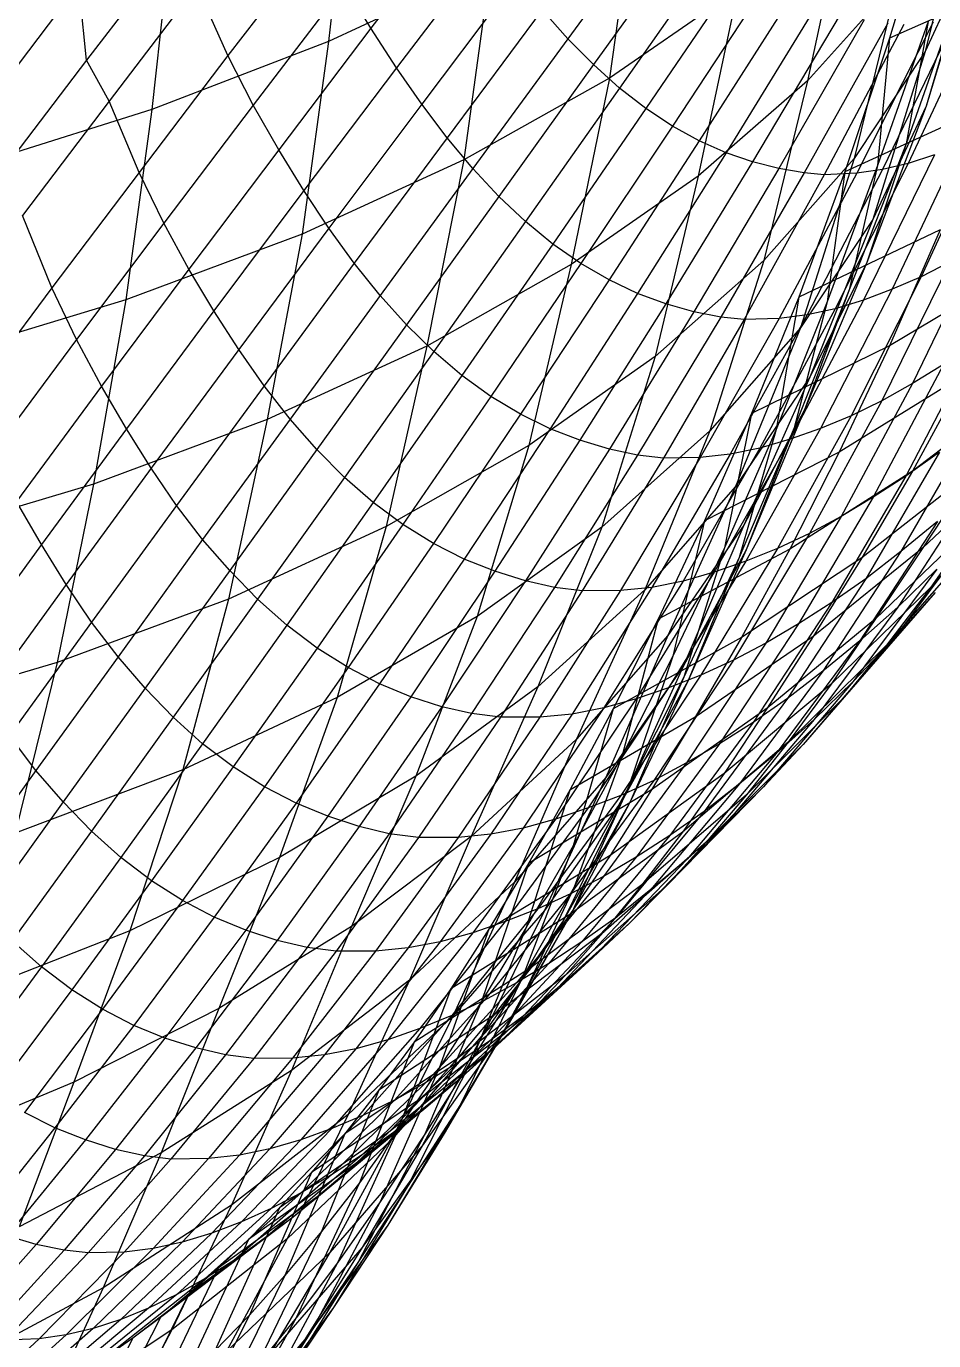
# Model space of a CAD drawing. Extents: x -429 to 429, y -1 to 209.
# Drawn here: x 403.98 to 410.61, y 81.6 to 91.21 of the extents above; entities that cross this region are included whole.
import ezdxf

# ---------------------------------------------------------------- set-up
doc = ezdxf.new("R2010")
doc.units = 0

msp = doc.modelspace()

# ---------------------------------------------------------------- linework, layer by layer
at = {"layer": 'default', "color": 5, "linetype": 'CONTINUOUS'}
for p, q in [((406.347, 92.535, 181.047), (406.186, 91.097, 181.261)), ((408.44, 92.25, 183.408), (408.241, 90.83, 183.64)), ((410.862, 92.314, 189.428), (410.551, 91.024, 189.701)), ((409.983, 92.167, 186.233), (409.689, 90.81, 186.513)), ((410.598, 92.156, 196.494), (410.289, 91.121, 196.745)), ((410.598, 92.156, 196.494), (410.289, 91.121, 196.745)), ((407.187, 92.095, 215.682), (406.496, 91.194, 214.57)), ((408.651, 92.091, 216.488), (407.937, 91.118, 215.392)), ((405.05, 92.026, 180.175), (404.894, 90.601, 180.384)), ((408.835, 91.916, 216.413), (408.124, 90.928, 215.315)), ((406.116, 91.858, 214.705), (405.451, 90.994, 213.578)), ((407.378, 91.819, 215.61), (406.684, 90.905, 214.499)), ((410.925, 91.837, 191.235), (410.551, 91.024, 189.701)), ((410.925, 91.837, 191.235), (410.558, 90.624, 191.524)), ((409.018, 91.761, 216.336), (408.314, 90.757, 215.236)), ((407.372, 91.648, 182.272), (406.186, 91.097, 181.261)), ((407.372, 91.648, 182.272), (407.175, 90.233, 182.505)), ((409.201, 91.627, 216.258), (408.506, 90.607, 215.154)), ((411.38, 91.605, 197.66), (410.289, 91.121, 196.745)), ((405.224, 91.503, 213.651), (404.581, 90.66, 212.512)), ((405.451, 90.994, 213.578), (405.224, 91.503, 213.651)), ((406.306, 91.509, 214.639), (405.636, 90.633, 213.513)), ((406.496, 91.194, 214.57), (406.306, 91.509, 214.639)), ((407.565, 91.564, 215.539), (406.868, 90.639, 214.429)), ((409.385, 91.515, 216.178), (408.701, 90.478, 215.068)), ((410.349, 91.545, 187.936), (409.689, 90.81, 186.513)), ((410.349, 91.545, 187.936), (410.031, 90.241, 188.22)), ((410.81, 91.48, 193.078), (410.412, 90.35, 193.369)), ((410.81, 91.48, 193.078), (410.558, 90.624, 191.524)), ((409.18, 91.477, 184.887), (408.241, 90.83, 183.64)), ((409.18, 91.477, 184.887), (408.891, 90.114, 185.173)), ((409.568, 91.422, 216.097), (408.897, 90.371, 214.981)), ((407.75, 91.33, 215.467), (407.053, 90.393, 214.357)), ((407.937, 91.118, 215.392), (407.75, 91.33, 215.467)), ((409.749, 91.349, 216.016), (409.094, 90.284, 214.892)), ((409.928, 91.294, 215.934), (409.288, 90.217, 214.802)), ((410.943, 91.312, 215.445), (410.425, 90.206, 214.247)), ((406.496, 91.194, 214.57), (405.822, 90.306, 213.445)), ((406.684, 90.905, 214.499), (406.496, 91.194, 214.57)), ((410.104, 91.255, 215.852), (409.48, 90.168, 214.712)), ((410.276, 91.231, 215.772), (409.665, 90.136, 214.624)), ((410.393, 91.222, 215.716), (409.812, 90.122, 214.553)), ((410.608, 91.239, 215.612), (410.049, 90.134, 214.437)), ((410.571, 91.243, 194.924), (410.201, 90.19, 195.199)), ((410.774, 91.268, 215.53), (410.237, 90.161, 214.343)), ((410.571, 91.243, 194.924), (410.412, 90.35, 193.369)), ((406.186, 91.097, 181.261), (404.894, 90.601, 180.384)), ((406.186, 91.097, 181.261), (405.993, 89.69, 181.492)), ((407.937, 91.118, 215.392), (407.241, 90.168, 214.282)), ((408.124, 90.928, 215.315), (407.937, 91.118, 215.392)), ((410.289, 91.121, 196.745), (409.963, 90.144, 197.001)), ((410.289, 91.121, 196.745), (409.963, 90.144, 197.001)), ((410.289, 91.121, 196.745), (410.201, 90.19, 195.199)), ((410.551, 91.024, 189.701), (410.031, 90.241, 188.22)), ((410.551, 91.024, 189.701), (410.166, 89.796, 190.008)), ((405.451, 90.994, 213.578), (404.801, 90.139, 212.441)), ((405.636, 90.633, 213.513), (405.451, 90.994, 213.578)), ((406.684, 90.905, 214.499), (406.007, 90.009, 213.376)), ((406.868, 90.639, 214.429), (406.684, 90.905, 214.499)), ((408.124, 90.928, 215.315), (407.432, 89.965, 214.203)), ((408.314, 90.757, 215.236), (408.124, 90.928, 215.315)), ((408.241, 90.83, 183.64), (407.175, 90.233, 182.505)), ((408.241, 90.83, 183.64), (407.96, 89.466, 183.928)), ((409.689, 90.81, 186.513), (408.891, 90.114, 185.173)), ((409.689, 90.81, 186.513), (409.371, 89.496, 186.806)), ((408.314, 90.757, 215.236), (407.626, 89.781, 214.121)), ((408.506, 90.607, 215.154), (408.314, 90.757, 215.236)), ((404.581, 90.66, 212.512), (403.948, 89.825, 211.366)), ((404.801, 90.139, 212.441), (404.581, 90.66, 212.512)), ((405.636, 90.633, 213.513), (404.982, 89.769, 212.377)), ((405.822, 90.306, 213.445), (405.636, 90.633, 213.513)), ((406.868, 90.639, 214.429), (406.189, 89.733, 213.306)), ((407.053, 90.393, 214.357), (406.868, 90.639, 214.429)), ((411.023, 90.632, 197.939), (409.963, 90.144, 197.001)), ((410.558, 90.624, 191.524), (410.123, 89.481, 191.84)), ((410.558, 90.624, 191.524), (410.166, 89.796, 190.008)), ((404.894, 90.601, 180.384), (403.51, 90.165, 179.651)), ((404.894, 90.601, 180.384), (404.705, 89.208, 180.612)), ((408.506, 90.607, 215.154), (407.826, 89.616, 214.034)), ((408.701, 90.478, 215.068), (408.506, 90.607, 215.154)), ((408.701, 90.478, 215.068), (408.031, 89.474, 213.944)), ((408.897, 90.371, 214.981), (408.701, 90.478, 215.068)), ((411.007, 90.439, 213.947), (410.52, 89.378, 212.719)), ((407.053, 90.393, 214.357), (406.374, 89.476, 213.233)), ((407.241, 90.168, 214.282), (407.053, 90.393, 214.357)), ((408.897, 90.371, 214.981), (408.238, 89.354, 213.851)), ((409.094, 90.284, 214.892), (408.897, 90.371, 214.981)), ((410.412, 90.35, 193.369), (409.993, 89.283, 193.67)), ((410.412, 90.35, 193.369), (410.123, 89.481, 191.84)), ((410.811, 90.346, 214.049), (410.309, 89.286, 212.829)), ((405.822, 90.306, 213.445), (405.166, 89.434, 212.309)), ((406.007, 90.009, 213.376), (405.822, 90.306, 213.445)), ((407.175, 90.233, 182.505), (405.993, 89.69, 181.492)), ((407.175, 90.233, 182.505), (406.906, 88.871, 182.789)), ((409.094, 90.284, 214.892), (408.446, 89.256, 213.755)), ((409.288, 90.217, 214.802), (409.094, 90.284, 214.892)), ((410.031, 90.241, 188.22), (409.371, 89.496, 186.806)), ((410.031, 90.241, 188.22), (409.637, 89.003, 188.543)), ((410.617, 90.268, 214.149), (410.099, 89.206, 212.939)), ((410.617, 90.268, 214.149), (410.425, 90.206, 214.247)), ((404.801, 90.139, 212.441), (404.164, 89.296, 211.295)), ((404.982, 89.769, 212.377), (404.801, 90.139, 212.441)), ((407.241, 90.168, 214.282), (406.563, 89.241, 213.156)), ((407.432, 89.965, 214.203), (407.241, 90.168, 214.282)), ((409.288, 90.217, 214.802), (408.653, 89.18, 213.658)), ((409.48, 90.168, 214.712), (408.859, 89.122, 213.561)), ((409.665, 90.136, 214.624), (409.056, 89.083, 213.466)), ((409.48, 90.168, 214.712), (409.288, 90.217, 214.802)), ((409.665, 90.136, 214.624), (409.48, 90.168, 214.712)), ((410.049, 90.134, 214.437), (409.481, 89.072, 213.256)), ((409.963, 90.144, 197.001), (409.625, 89.229, 197.26)), ((409.963, 90.144, 197.001), (409.625, 89.229, 197.26)), ((409.812, 90.122, 214.553), (409.665, 90.136, 214.624)), ((410.237, 90.161, 214.343), (409.687, 89.099, 213.151)), ((410.049, 90.134, 214.437), (409.812, 90.122, 214.553)), ((410.201, 90.19, 195.199), (409.833, 89.195, 195.474)), ((409.963, 90.144, 197.001), (409.833, 89.195, 195.474)), ((410.425, 90.206, 214.247), (409.892, 89.143, 213.047)), ((410.201, 90.19, 195.199), (409.993, 89.283, 193.67)), ((410.237, 90.161, 214.343), (410.049, 90.134, 214.437)), ((410.425, 90.206, 214.247), (410.237, 90.161, 214.343)), ((408.891, 90.114, 185.173), (407.96, 89.466, 183.928)), ((408.891, 90.114, 185.173), (408.575, 88.795, 185.471)), ((409.812, 90.122, 214.553), (409.226, 89.064, 213.383)), ((406.007, 90.009, 213.376), (405.348, 89.128, 212.24)), ((406.189, 89.733, 213.306), (406.007, 90.009, 213.376)), ((407.432, 89.965, 214.203), (406.757, 89.027, 213.075)), ((407.626, 89.781, 214.121), (407.432, 89.965, 214.203)), ((404.164, 89.296, 211.295), (403.948, 89.825, 211.366)), ((404.982, 89.769, 212.377), (404.343, 88.918, 211.231)), ((405.166, 89.434, 212.309), (404.982, 89.769, 212.377)), ((407.626, 89.781, 214.121), (406.956, 88.832, 212.991)), ((407.826, 89.616, 214.034), (407.626, 89.781, 214.121)), ((410.166, 89.796, 190.008), (409.637, 89.003, 188.543)), ((410.166, 89.796, 190.008), (409.706, 88.644, 190.349)), ((405.993, 89.69, 181.492), (404.705, 89.208, 180.612)), ((406.189, 89.733, 213.306), (405.53, 88.845, 212.169)), ((405.993, 89.69, 181.492), (405.738, 88.334, 181.769)), ((406.374, 89.476, 213.233), (406.189, 89.733, 213.306)), ((410.659, 89.72, 198.216), (409.625, 89.229, 197.26)), ((410.659, 89.72, 198.216), (410.29, 88.873, 198.49)), ((407.826, 89.616, 214.034), (407.162, 88.656, 212.901)), ((408.031, 89.474, 213.944), (407.826, 89.616, 214.034)), ((410.947, 89.613, 212.491), (410.457, 88.596, 211.252)), ((406.374, 89.476, 213.233), (405.715, 88.581, 212.096)), ((406.563, 89.241, 213.156), (406.374, 89.476, 213.233)), ((407.96, 89.466, 183.928), (406.906, 88.871, 182.789)), ((408.031, 89.474, 213.944), (407.374, 88.503, 212.806)), ((407.96, 89.466, 183.928), (407.652, 88.145, 184.228)), ((408.238, 89.354, 213.851), (408.031, 89.474, 213.944)), ((409.371, 89.496, 186.806), (408.575, 88.795, 185.471)), ((409.371, 89.496, 186.806), (408.975, 88.251, 187.141)), ((410.123, 89.481, 191.84), (409.667, 88.405, 192.167)), ((410.123, 89.481, 191.84), (409.706, 88.644, 190.349)), ((410.732, 89.487, 212.606), (410.232, 88.471, 211.373)), ((410.732, 89.487, 212.606), (410.52, 89.378, 212.719)), ((405.166, 89.434, 212.309), (404.526, 88.577, 211.163)), ((405.348, 89.128, 212.24), (405.166, 89.434, 212.309)), ((410.52, 89.378, 212.719), (410.008, 88.361, 211.493)), ((411.23, 89.433, 199.53), (410.29, 88.873, 198.49)), ((410.52, 89.378, 212.719), (410.309, 89.286, 212.829)), ((404.164, 89.296, 211.295), (403.542, 88.462, 210.141)), ((404.343, 88.918, 211.231), (404.164, 89.296, 211.295)), ((408.238, 89.354, 213.851), (407.59, 88.373, 212.707)), ((408.446, 89.256, 213.755), (408.238, 89.354, 213.851)), ((409.993, 89.283, 193.67), (409.592, 88.272, 193.965)), ((409.993, 89.283, 193.67), (409.667, 88.405, 192.167)), ((410.309, 89.286, 212.829), (409.784, 88.269, 211.611)), ((410.309, 89.286, 212.829), (410.099, 89.206, 212.939)), ((404.705, 89.208, 180.612), (403.326, 88.792, 179.874)), ((404.705, 89.208, 180.612), (404.468, 87.861, 180.875)), ((406.563, 89.241, 213.156), (405.905, 88.337, 212.017)), ((406.757, 89.027, 213.075), (406.563, 89.241, 213.156)), ((408.446, 89.256, 213.755), (407.808, 88.266, 212.606)), ((408.653, 89.18, 213.658), (408.025, 88.182, 212.503)), ((408.653, 89.18, 213.658), (408.446, 89.256, 213.755)), ((408.859, 89.122, 213.561), (408.653, 89.18, 213.658)), ((409.625, 89.229, 197.26), (409.281, 88.378, 197.518)), ((409.625, 89.229, 197.26), (409.281, 88.378, 197.518)), ((409.625, 89.229, 197.26), (409.46, 88.262, 195.751)), ((409.833, 89.195, 195.474), (409.46, 88.262, 195.751)), ((410.099, 89.206, 212.939), (409.563, 88.189, 211.729)), ((409.833, 89.195, 195.474), (409.592, 88.272, 193.965)), ((410.099, 89.206, 212.939), (409.892, 89.143, 213.047)), ((405.348, 89.128, 212.24), (404.708, 88.265, 211.092)), ((405.53, 88.845, 212.169), (405.348, 89.128, 212.24)), ((408.859, 89.122, 213.561), (408.241, 88.117, 212.4)), ((409.056, 89.083, 213.466), (408.447, 88.073, 212.3)), ((409.056, 89.083, 213.466), (408.859, 89.122, 213.561)), ((409.226, 89.064, 213.383), (409.056, 89.083, 213.466)), ((409.687, 89.099, 213.151), (409.125, 88.08, 211.957)), ((409.892, 89.143, 213.047), (409.342, 88.124, 211.844)), ((409.687, 89.099, 213.151), (409.481, 89.072, 213.256)), ((409.892, 89.143, 213.047), (409.687, 89.099, 213.151)), ((406.757, 89.027, 213.075), (406.101, 88.115, 211.934)), ((406.956, 88.832, 212.991), (406.757, 89.027, 213.075)), ((409.226, 89.064, 213.383), (408.636, 88.051, 212.206)), ((409.481, 89.072, 213.256), (408.905, 88.055, 212.07)), ((409.637, 89.003, 188.543), (408.975, 88.251, 187.141)), ((409.637, 89.003, 188.543), (409.163, 87.844, 188.905)), ((409.481, 89.072, 213.256), (409.226, 89.064, 213.383)), ((404.343, 88.918, 211.231), (403.721, 88.08, 210.075)), ((404.526, 88.577, 211.163), (404.343, 88.918, 211.231)), ((410.914, 88.891, 211.002), (410.408, 87.92, 209.758)), ((405.53, 88.845, 212.169), (404.889, 87.977, 211.02)), ((405.715, 88.581, 212.096), (405.53, 88.845, 212.169)), ((406.906, 88.871, 182.789), (405.738, 88.334, 181.769)), ((406.956, 88.832, 212.991), (406.303, 87.911, 211.847)), ((406.906, 88.871, 182.789), (406.608, 87.552, 183.087)), ((407.162, 88.656, 212.901), (406.956, 88.832, 212.991)), ((408.575, 88.795, 185.471), (407.652, 88.145, 184.228)), ((408.575, 88.795, 185.471), (408.185, 87.546, 185.814)), ((410.29, 88.873, 198.49), (409.281, 88.378, 197.518)), ((410.29, 88.873, 198.49), (409.921, 88.096, 198.759)), ((410.683, 88.736, 211.129), (410.17, 87.765, 209.89)), ((410.683, 88.736, 211.129), (410.457, 88.596, 211.252)), ((407.162, 88.656, 212.901), (406.514, 87.727, 211.754)), ((407.374, 88.503, 212.806), (407.162, 88.656, 212.901)), ((409.706, 88.644, 190.349), (409.163, 87.844, 188.905)), ((409.706, 88.644, 190.349), (409.224, 87.561, 190.699)), ((410.839, 88.662, 199.81), (409.921, 88.096, 198.759)), ((410.457, 88.596, 211.252), (409.936, 87.625, 210.018)), ((410.457, 88.596, 211.252), (410.232, 88.471, 211.373)), ((410.839, 88.662, 199.81), (410.458, 87.957, 200.08)), ((404.526, 88.577, 211.163), (403.904, 87.735, 210.005)), ((404.708, 88.265, 211.092), (404.526, 88.577, 211.163)), ((405.715, 88.581, 212.096), (405.074, 87.706, 210.945)), ((405.905, 88.337, 212.017), (405.715, 88.581, 212.096)), ((407.374, 88.503, 212.806), (406.731, 87.566, 211.655)), ((407.59, 88.373, 212.707), (407.374, 88.503, 212.806)), ((411.291, 88.59, 201.194), (410.458, 87.957, 200.08)), ((409.667, 88.405, 192.167), (409.224, 87.561, 190.699)), ((409.667, 88.405, 192.167), (409.24, 87.382, 192.48)), ((410.232, 88.471, 211.373), (409.703, 87.5, 210.146)), ((410.232, 88.471, 211.373), (410.008, 88.361, 211.493)), ((405.738, 88.334, 181.769), (404.468, 87.861, 180.875)), ((405.905, 88.337, 212.017), (405.266, 87.457, 210.865)), ((405.738, 88.334, 181.769), (405.455, 87.021, 182.059)), ((406.101, 88.115, 211.934), (405.905, 88.337, 212.017)), ((407.59, 88.373, 212.707), (406.954, 87.428, 211.552)), ((407.808, 88.266, 212.606), (407.59, 88.373, 212.707)), ((409.281, 88.378, 197.518), (408.936, 87.593, 197.771)), ((409.281, 88.378, 197.518), (408.936, 87.593, 197.771)), ((409.281, 88.378, 197.518), (409.083, 87.397, 196.025)), ((410.008, 88.361, 211.493), (409.471, 87.39, 210.272)), ((410.008, 88.361, 211.493), (409.784, 88.269, 211.611)), ((404.708, 88.265, 211.092), (404.087, 87.42, 209.933)), ((404.889, 87.977, 211.02), (404.708, 88.265, 211.092)), ((407.808, 88.266, 212.606), (407.179, 87.314, 211.446)), ((408.025, 88.182, 212.503), (407.808, 88.266, 212.606)), ((408.975, 88.251, 187.141), (408.185, 87.546, 185.814)), ((408.975, 88.251, 187.141), (408.499, 87.088, 187.519)), ((409.46, 88.262, 195.751), (409.083, 87.397, 196.025)), ((409.592, 88.272, 193.965), (409.19, 87.326, 194.258)), ((409.46, 88.262, 195.751), (409.19, 87.326, 194.258)), ((409.784, 88.269, 211.611), (409.239, 87.298, 210.396)), ((409.592, 88.272, 193.965), (409.24, 87.382, 192.48)), ((409.784, 88.269, 211.611), (409.563, 88.189, 211.729)), ((410.905, 88.292, 209.479), (410.373, 87.369, 208.235)), ((406.101, 88.115, 211.934), (405.464, 87.229, 210.78)), ((406.303, 87.911, 211.847), (406.101, 88.115, 211.934)), ((407.652, 88.145, 184.228), (406.608, 87.552, 183.087)), ((407.652, 88.145, 184.228), (407.274, 86.895, 184.572)), ((408.025, 88.182, 212.503), (407.403, 87.224, 211.339)), ((408.241, 88.117, 212.4), (407.626, 87.154, 211.23)), ((408.241, 88.117, 212.4), (408.025, 88.182, 212.503)), ((408.447, 88.073, 212.3), (408.241, 88.117, 212.4)), ((409.342, 88.124, 211.844), (408.779, 87.152, 210.642)), ((409.563, 88.189, 211.729), (409.008, 87.217, 210.52)), ((409.342, 88.124, 211.844), (409.125, 88.08, 211.957)), ((409.563, 88.189, 211.729), (409.342, 88.124, 211.844)), ((408.447, 88.073, 212.3), (407.839, 87.106, 211.125)), ((408.636, 88.051, 212.206), (408.042, 87.081, 211.023)), ((408.905, 88.055, 212.07), (408.321, 87.083, 210.88)), ((408.636, 88.051, 212.206), (408.447, 88.073, 212.3)), ((409.125, 88.08, 211.957), (408.552, 87.107, 210.761)), ((408.905, 88.055, 212.07), (408.636, 88.051, 212.206)), ((409.125, 88.08, 211.957), (408.905, 88.055, 212.07)), ((409.921, 88.096, 198.759), (408.936, 87.593, 197.771)), ((409.921, 88.096, 198.759), (409.559, 87.385, 199.019)), ((410.654, 88.094, 209.62), (410.117, 87.17, 208.381)), ((410.654, 88.094, 209.62), (410.408, 87.92, 209.758)), ((411.276, 88.098, 202.875), (410.533, 87.395, 201.708)), ((404.889, 87.977, 211.02), (404.268, 87.127, 209.859)), ((405.074, 87.706, 210.945), (404.889, 87.977, 211.02)), ((410.458, 87.957, 200.08), (409.559, 87.385, 199.019)), ((410.904, 87.962, 201.458), (410.086, 87.322, 200.338)), ((410.458, 87.957, 200.08), (410.086, 87.322, 200.338)), ((410.904, 87.962, 201.458), (410.533, 87.395, 201.708)), ((404.468, 87.861, 180.875), (403.108, 87.456, 180.117)), ((404.468, 87.861, 180.875), (404.202, 86.557, 181.153)), ((406.303, 87.911, 211.847), (405.668, 87.02, 210.69)), ((406.514, 87.727, 211.754), (406.303, 87.911, 211.847)), ((409.163, 87.844, 188.905), (408.499, 87.088, 187.519)), ((409.163, 87.844, 188.905), (408.668, 86.756, 189.276)), ((410.408, 87.92, 209.758), (409.867, 86.995, 208.523)), ((410.408, 87.92, 209.758), (410.17, 87.765, 209.89)), ((410.916, 87.834, 207.922), (410.349, 86.962, 206.685)), ((411.262, 87.87, 204.524), (410.591, 87.109, 203.323)), ((404.087, 87.42, 209.933), (403.904, 87.735, 210.005)), ((410.17, 87.765, 209.89), (409.624, 86.84, 208.66)), ((410.17, 87.765, 209.89), (409.936, 87.625, 210.018)), ((405.074, 87.706, 210.945), (404.454, 86.853, 209.782)), ((405.266, 87.457, 210.865), (405.074, 87.706, 210.945)), ((406.514, 87.727, 211.754), (405.881, 86.83, 210.594)), ((406.731, 87.566, 211.655), (406.514, 87.727, 211.754)), ((406.608, 87.552, 183.087), (405.455, 87.021, 182.059)), ((406.731, 87.566, 211.655), (406.103, 86.663, 210.492)), ((406.608, 87.552, 183.087), (406.25, 86.302, 183.426)), ((406.954, 87.428, 211.552), (406.731, 87.566, 211.655)), ((408.185, 87.546, 185.814), (407.274, 86.895, 184.572)), ((408.185, 87.546, 185.814), (407.718, 86.38, 186.201)), ((408.936, 87.593, 197.771), (408.597, 86.874, 198.016)), ((408.936, 87.593, 197.771), (408.597, 86.874, 198.016)), ((409.224, 87.561, 190.699), (408.668, 86.756, 189.276)), ((408.936, 87.593, 197.771), (408.705, 86.603, 196.294)), ((409.224, 87.561, 190.699), (408.78, 86.528, 191.03)), ((409.936, 87.625, 210.018), (409.385, 86.7, 208.793)), ((409.936, 87.625, 210.018), (409.703, 87.5, 210.146)), ((410.64, 87.588, 208.082), (410.071, 86.715, 206.848)), ((410.922, 87.583, 203.107), (410.187, 86.876, 201.94)), ((410.93, 87.546, 206.337), (410.318, 86.727, 205.114)), ((410.64, 87.588, 208.082), (410.373, 87.369, 208.235)), ((410.922, 87.583, 203.107), (410.591, 87.109, 203.323)), ((405.266, 87.457, 210.865), (404.647, 86.6, 209.7)), ((405.464, 87.229, 210.78), (405.266, 87.457, 210.865)), ((409.703, 87.5, 210.146), (409.147, 86.574, 208.925)), ((409.703, 87.5, 210.146), (409.471, 87.39, 210.272)), ((410.936, 87.448, 204.73), (410.268, 86.685, 203.53)), ((404.087, 87.42, 209.933), (403.484, 86.591, 208.762)), ((404.268, 87.127, 209.859), (404.087, 87.42, 209.933)), ((406.954, 87.428, 211.552), (406.329, 86.52, 210.386)), ((407.179, 87.314, 211.446), (406.954, 87.428, 211.552)), ((409.559, 87.385, 199.019), (408.597, 86.874, 198.016)), ((409.083, 87.397, 196.025), (408.705, 86.603, 196.294)), ((409.24, 87.382, 192.48), (408.78, 86.528, 191.03)), ((409.083, 87.397, 196.025), (408.786, 86.45, 194.549)), ((409.24, 87.382, 192.48), (408.816, 86.425, 192.791)), ((409.471, 87.39, 210.272), (408.91, 86.464, 209.056)), ((409.559, 87.385, 199.019), (409.206, 86.74, 199.268)), ((409.471, 87.39, 210.272), (409.239, 87.298, 210.396)), ((410.533, 87.395, 201.708), (409.73, 86.748, 200.583)), ((410.373, 87.369, 208.235), (409.802, 86.495, 207.006)), ((410.373, 87.369, 208.235), (410.117, 87.17, 208.381)), ((410.533, 87.395, 201.708), (410.187, 86.876, 201.94)), ((407.179, 87.314, 211.446), (406.559, 86.402, 210.276)), ((407.403, 87.224, 211.339), (407.179, 87.314, 211.446)), ((409.239, 87.298, 210.396), (408.672, 86.372, 209.185)), ((409.19, 87.326, 194.258), (408.786, 86.45, 194.549)), ((409.19, 87.326, 194.258), (408.816, 86.425, 192.791)), ((409.239, 87.298, 210.396), (409.008, 87.217, 210.52)), ((410.086, 87.322, 200.338), (409.206, 86.74, 199.268)), ((410.086, 87.322, 200.338), (409.73, 86.748, 200.583)), ((405.464, 87.229, 210.78), (404.846, 86.37, 209.613)), ((405.668, 87.02, 210.69), (405.464, 87.229, 210.78)), ((407.403, 87.224, 211.339), (406.788, 86.307, 210.165)), ((407.626, 87.154, 211.23), (407.016, 86.234, 210.052)), ((407.626, 87.154, 211.23), (407.403, 87.224, 211.339)), ((407.839, 87.106, 211.125), (407.626, 87.154, 211.23)), ((409.008, 87.217, 210.52), (408.436, 86.291, 209.313)), ((409.008, 87.217, 210.52), (408.779, 87.152, 210.642)), ((410.117, 87.17, 208.381), (409.544, 86.295, 207.156)), ((410.117, 87.17, 208.381), (409.867, 86.995, 208.523)), ((410.636, 87.239, 206.514), (410.024, 86.419, 205.293)), ((410.636, 87.239, 206.514), (410.349, 86.962, 206.685)), ((404.268, 87.127, 209.859), (403.667, 86.298, 208.686)), ((404.454, 86.853, 209.782), (404.268, 87.127, 209.859)), ((407.839, 87.106, 211.125), (407.233, 86.184, 209.943)), ((408.042, 87.081, 211.023), (407.445, 86.157, 209.836)), ((408.499, 87.088, 187.519), (407.718, 86.38, 186.201)), ((408.321, 87.083, 210.88), (407.731, 86.157, 209.688)), ((408.042, 87.081, 211.023), (407.839, 87.106, 211.125)), ((408.552, 87.107, 210.761), (407.968, 86.181, 209.564)), ((408.499, 87.088, 187.519), (408.001, 85.996, 187.905)), ((408.321, 87.083, 210.88), (408.042, 87.081, 211.023)), ((408.779, 87.152, 210.642), (408.2, 86.225, 209.44)), ((408.552, 87.107, 210.761), (408.321, 87.083, 210.88)), ((408.779, 87.152, 210.642), (408.552, 87.107, 210.761)), ((410.591, 87.109, 203.323), (409.862, 86.4, 202.155)), ((410.622, 87.069, 204.926), (409.957, 86.303, 203.727)), ((410.591, 87.109, 203.323), (410.268, 86.685, 203.53)), ((410.622, 87.069, 204.926), (410.318, 86.727, 205.114)), ((405.455, 87.021, 182.059), (404.202, 86.557, 181.153)), ((405.668, 87.02, 210.69), (405.051, 86.157, 209.521)), ((405.455, 87.021, 182.059), (405.12, 85.772, 182.385)), ((405.881, 86.83, 210.594), (405.668, 87.02, 210.69)), ((409.867, 86.995, 208.523), (409.291, 86.119, 207.301)), ((409.867, 86.995, 208.523), (409.624, 86.84, 208.66)), ((410.349, 86.962, 206.685), (409.738, 86.141, 205.467)), ((410.349, 86.962, 206.685), (410.071, 86.715, 206.848)), ((407.274, 86.895, 184.572), (406.25, 86.302, 183.426)), ((407.274, 86.895, 184.572), (406.826, 85.726, 184.961)), ((408.597, 86.874, 198.016), (408.267, 86.219, 198.25)), ((408.597, 86.874, 198.016), (408.267, 86.219, 198.25)), ((408.597, 86.874, 198.016), (408.334, 85.877, 196.555)), ((410.187, 86.876, 201.94), (409.395, 86.224, 200.811)), ((410.187, 86.876, 201.94), (409.862, 86.4, 202.155)), ((404.454, 86.853, 209.782), (403.854, 86.023, 208.607)), ((404.647, 86.6, 209.7), (404.454, 86.853, 209.782)), ((405.881, 86.83, 210.594), (405.266, 85.964, 209.422)), ((406.103, 86.663, 210.492), (405.881, 86.83, 210.594)), ((409.624, 86.84, 208.66), (409.046, 85.963, 207.441)), ((409.624, 86.84, 208.66), (409.385, 86.7, 208.793)), ((408.668, 86.756, 189.276), (408.001, 85.996, 187.905)), ((408.668, 86.756, 189.276), (408.214, 85.717, 189.621)), ((409.206, 86.74, 199.268), (408.267, 86.219, 198.25)), ((409.385, 86.7, 208.793), (408.805, 85.823, 207.578)), ((409.73, 86.748, 200.583), (408.868, 86.157, 199.504)), ((409.206, 86.74, 199.268), (408.868, 86.157, 199.504)), ((409.385, 86.7, 208.793), (409.147, 86.574, 208.925)), ((409.73, 86.748, 200.583), (409.395, 86.224, 200.811)), ((410.071, 86.715, 206.848), (409.46, 85.892, 205.633)), ((410.268, 86.685, 203.53), (409.547, 85.974, 202.361)), ((410.318, 86.727, 205.114), (409.657, 85.959, 203.916)), ((410.071, 86.715, 206.848), (409.802, 86.495, 207.006)), ((410.268, 86.685, 203.53), (409.957, 86.303, 203.727)), ((410.318, 86.727, 205.114), (410.024, 86.419, 205.293)), ((404.647, 86.6, 209.7), (404.047, 85.769, 208.523)), ((404.846, 86.37, 209.613), (404.647, 86.6, 209.7)), ((406.103, 86.663, 210.492), (405.489, 85.795, 209.318)), ((406.329, 86.52, 210.386), (406.103, 86.663, 210.492)), ((408.705, 86.603, 196.294), (408.334, 85.877, 196.555)), ((408.705, 86.603, 196.294), (408.381, 85.647, 194.835)), ((404.202, 86.557, 181.153), (402.86, 86.163, 180.377)), ((404.202, 86.557, 181.153), (403.895, 85.31, 181.457)), ((406.329, 86.52, 210.386), (405.718, 85.649, 209.209)), ((406.559, 86.402, 210.276), (406.329, 86.52, 210.386)), ((408.78, 86.528, 191.03), (408.214, 85.717, 189.621)), ((408.78, 86.528, 191.03), (408.341, 85.562, 191.356)), ((409.147, 86.574, 208.925), (408.565, 85.696, 207.713)), ((409.147, 86.574, 208.925), (408.91, 86.464, 209.056)), ((409.802, 86.495, 207.006), (409.192, 85.67, 205.793)), ((409.802, 86.495, 207.006), (409.544, 86.295, 207.156)), ((406.559, 86.402, 210.276), (405.949, 85.529, 209.096)), ((406.788, 86.307, 210.165), (406.559, 86.402, 210.276)), ((408.91, 86.464, 209.056), (408.325, 85.586, 207.847)), ((408.816, 86.425, 192.791), (408.341, 85.562, 191.356)), ((408.786, 86.45, 194.549), (408.381, 85.647, 194.835)), ((408.786, 86.45, 194.549), (408.392, 85.539, 193.098)), ((408.816, 86.425, 192.791), (408.392, 85.539, 193.098)), ((408.91, 86.464, 209.056), (408.672, 86.372, 209.185)), ((409.862, 86.4, 202.155), (409.08, 85.746, 201.023)), ((410.024, 86.419, 205.293), (409.367, 85.649, 204.096)), ((409.862, 86.4, 202.155), (409.547, 85.974, 202.361)), ((410.024, 86.419, 205.293), (409.738, 86.141, 205.467)), ((404.846, 86.37, 209.613), (404.247, 85.538, 208.433)), ((405.051, 86.157, 209.521), (404.846, 86.37, 209.613)), ((406.25, 86.302, 183.426), (405.12, 85.772, 182.385)), ((406.25, 86.302, 183.426), (405.829, 85.131, 183.806)), ((406.788, 86.307, 210.165), (406.181, 85.433, 208.982)), ((407.016, 86.234, 210.052), (406.788, 86.307, 210.165)), ((407.718, 86.38, 186.201), (406.826, 85.726, 184.961)), ((407.718, 86.38, 186.201), (407.229, 85.285, 186.596)), ((408.436, 86.291, 209.313), (407.847, 85.412, 208.11)), ((408.672, 86.372, 209.185), (408.085, 85.494, 207.979)), ((408.436, 86.291, 209.313), (408.2, 86.225, 209.44)), ((408.672, 86.372, 209.185), (408.436, 86.291, 209.313)), ((409.544, 86.295, 207.156), (408.934, 85.469, 205.945)), ((409.957, 86.303, 203.727), (409.243, 85.59, 202.557)), ((409.544, 86.295, 207.156), (409.291, 86.119, 207.301)), ((409.957, 86.303, 203.727), (409.657, 85.959, 203.916)), ((407.016, 86.234, 210.052), (406.411, 85.358, 208.867)), ((407.233, 86.184, 209.943), (407.016, 86.234, 210.052)), ((408.2, 86.225, 209.44), (407.609, 85.346, 208.24)), ((408.267, 86.219, 198.25), (407.951, 85.625, 198.473)), ((408.267, 86.219, 198.25), (407.951, 85.625, 198.473)), ((408.2, 86.225, 209.44), (407.968, 86.181, 209.564)), ((408.267, 86.219, 198.25), (407.976, 85.217, 196.805)), ((409.395, 86.224, 200.811), (408.549, 85.627, 199.725)), ((409.395, 86.224, 200.811), (409.08, 85.746, 201.023)), ((405.051, 86.157, 209.521), (404.452, 85.325, 208.339)), ((405.266, 85.964, 209.422), (405.051, 86.157, 209.521)), ((407.233, 86.184, 209.943), (406.63, 85.306, 208.756)), ((407.445, 86.157, 209.836), (406.845, 85.279, 208.646)), ((407.731, 86.157, 209.688), (407.134, 85.278, 208.494)), ((407.445, 86.157, 209.836), (407.233, 86.184, 209.943)), ((407.968, 86.181, 209.564), (407.373, 85.302, 208.367)), ((407.731, 86.157, 209.688), (407.445, 86.157, 209.836)), ((407.968, 86.181, 209.564), (407.731, 86.157, 209.688)), ((408.868, 86.157, 199.504), (407.951, 85.625, 198.473)), ((408.868, 86.157, 199.504), (408.549, 85.627, 199.725)), ((409.291, 86.119, 207.301), (408.682, 85.292, 206.093)), ((409.291, 86.119, 207.301), (409.046, 85.963, 207.441)), ((409.738, 86.141, 205.467), (409.084, 85.37, 204.271)), ((409.738, 86.141, 205.467), (409.46, 85.892, 205.633)), ((404.047, 85.769, 208.523), (403.854, 86.023, 208.607)), ((405.266, 85.964, 209.422), (404.668, 85.132, 208.239)), ((405.489, 85.795, 209.318), (405.266, 85.964, 209.422)), ((408.001, 85.996, 187.905), (407.229, 85.285, 186.596)), ((408.001, 85.996, 187.905), (407.546, 84.951, 188.262)), ((409.046, 85.963, 207.441), (408.437, 85.135, 206.235)), ((409.547, 85.974, 202.361), (408.774, 85.317, 201.227)), ((409.046, 85.963, 207.441), (408.805, 85.823, 207.578)), ((409.657, 85.959, 203.916), (408.949, 85.245, 202.745)), ((409.547, 85.974, 202.361), (409.243, 85.59, 202.557)), ((409.657, 85.959, 203.916), (409.367, 85.649, 204.096)), ((408.334, 85.877, 196.555), (407.976, 85.217, 196.805)), ((408.334, 85.877, 196.555), (407.984, 84.915, 195.112)), ((408.805, 85.823, 207.578), (408.197, 84.994, 206.373)), ((408.805, 85.823, 207.578), (408.565, 85.696, 207.713)), ((409.46, 85.892, 205.633), (408.81, 85.12, 204.438)), ((409.46, 85.892, 205.633), (409.192, 85.67, 205.793)), ((404.047, 85.769, 208.523), (403.468, 84.962, 207.333)), ((405.12, 85.772, 182.385), (403.895, 85.31, 181.457)), ((404.247, 85.538, 208.433), (404.047, 85.769, 208.523)), ((405.12, 85.772, 182.385), (404.734, 84.597, 182.746)), ((405.489, 85.795, 209.318), (404.891, 84.962, 208.133)), ((405.718, 85.649, 209.209), (405.489, 85.795, 209.318)), ((406.826, 85.726, 184.961), (405.829, 85.131, 183.806)), ((406.826, 85.726, 184.961), (406.355, 84.628, 185.357)), ((408.214, 85.717, 189.621), (407.546, 84.951, 188.262)), ((408.214, 85.717, 189.621), (407.766, 84.744, 189.96)), ((409.08, 85.746, 201.023), (408.245, 85.147, 199.932)), ((409.08, 85.746, 201.023), (408.774, 85.317, 201.227)), ((405.718, 85.649, 209.209), (405.119, 84.817, 208.022)), ((405.949, 85.529, 209.096), (405.718, 85.649, 209.209)), ((407.951, 85.625, 198.473), (407.631, 84.62, 197.042)), ((408.549, 85.627, 199.725), (407.649, 85.089, 198.684)), ((407.951, 85.625, 198.473), (407.649, 85.089, 198.684)), ((407.951, 85.625, 198.473), (407.649, 85.089, 198.684)), ((408.565, 85.696, 207.713), (407.957, 84.867, 206.51)), ((408.381, 85.647, 194.835), (407.967, 84.729, 193.4)), ((408.381, 85.647, 194.835), (407.984, 84.915, 195.112)), ((408.549, 85.627, 199.725), (408.245, 85.147, 199.932)), ((408.565, 85.696, 207.713), (408.325, 85.586, 207.847)), ((409.192, 85.67, 205.793), (408.544, 84.897, 204.598)), ((409.367, 85.649, 204.096), (408.665, 84.933, 202.925)), ((409.192, 85.67, 205.793), (408.934, 85.469, 205.945)), ((409.367, 85.649, 204.096), (409.084, 85.37, 204.271)), ((404.247, 85.538, 208.433), (403.667, 84.733, 207.242)), ((404.452, 85.325, 208.339), (404.247, 85.538, 208.433)), ((405.949, 85.529, 209.096), (405.35, 84.697, 207.908)), ((406.181, 85.433, 208.982), (405.949, 85.529, 209.096)), ((408.325, 85.586, 207.847), (407.718, 84.756, 206.646)), ((408.341, 85.562, 191.356), (407.766, 84.744, 189.96)), ((408.341, 85.562, 191.356), (407.903, 84.669, 191.677)), ((408.392, 85.539, 193.098), (407.903, 84.669, 191.677)), ((408.392, 85.539, 193.098), (407.967, 84.729, 193.4)), ((408.325, 85.586, 207.847), (408.085, 85.494, 207.979)), ((409.243, 85.59, 202.557), (408.479, 84.931, 201.42)), ((409.243, 85.59, 202.557), (408.949, 85.245, 202.745)), ((406.181, 85.433, 208.982), (405.581, 84.601, 207.793)), ((406.411, 85.358, 208.867), (406.181, 85.433, 208.982)), ((408.085, 85.494, 207.979), (407.479, 84.663, 206.78)), ((408.085, 85.494, 207.979), (407.847, 85.412, 208.11)), ((408.934, 85.469, 205.945), (408.289, 84.694, 204.752)), ((408.934, 85.469, 205.945), (408.682, 85.292, 206.093)), ((406.411, 85.358, 208.867), (405.811, 84.526, 207.676)), ((406.63, 85.306, 208.756), (406.411, 85.358, 208.867)), ((407.609, 85.346, 208.24), (407.004, 84.515, 207.044)), ((407.847, 85.412, 208.11), (407.241, 84.581, 206.913)), ((407.609, 85.346, 208.24), (407.373, 85.302, 208.367)), ((407.847, 85.412, 208.11), (407.609, 85.346, 208.24)), ((409.084, 85.37, 204.271), (408.388, 84.652, 203.099)), ((409.084, 85.37, 204.271), (408.81, 85.12, 204.438)), ((404.452, 85.325, 208.339), (403.873, 84.522, 207.147)), ((404.668, 85.132, 208.239), (404.452, 85.325, 208.339)), ((406.63, 85.306, 208.756), (406.03, 84.475, 207.563)), ((406.845, 85.279, 208.646), (406.242, 84.447, 207.453)), ((407.229, 85.285, 186.596), (406.355, 84.628, 185.357)), ((407.134, 85.278, 208.494), (406.531, 84.447, 207.3)), ((406.845, 85.279, 208.646), (406.63, 85.306, 208.756)), ((407.373, 85.302, 208.367), (406.769, 84.471, 207.171)), ((407.229, 85.285, 186.596), (406.778, 84.236, 186.96)), ((407.134, 85.278, 208.494), (406.845, 85.279, 208.646)), ((407.373, 85.302, 208.367), (407.134, 85.278, 208.494)), ((408.774, 85.317, 201.227), (407.951, 84.716, 200.13)), ((408.682, 85.292, 206.093), (408.04, 84.516, 204.9)), ((408.949, 85.245, 202.745), (408.195, 84.584, 201.605)), ((408.682, 85.292, 206.093), (408.437, 85.135, 206.235)), ((408.774, 85.317, 201.227), (408.479, 84.931, 201.42)), ((408.949, 85.245, 202.745), (408.665, 84.933, 202.925)), ((408.245, 85.147, 199.932), (407.359, 84.607, 198.883)), ((407.976, 85.217, 196.805), (407.603, 84.251, 195.376)), ((407.976, 85.217, 196.805), (407.631, 84.62, 197.042)), ((408.245, 85.147, 199.932), (407.951, 84.716, 200.13)), ((404.668, 85.132, 208.239), (404.087, 84.332, 207.045)), ((404.891, 84.962, 208.133), (404.668, 85.132, 208.239)), ((405.829, 85.131, 183.806), (404.734, 84.597, 182.746)), ((405.829, 85.131, 183.806), (405.385, 84.028, 184.194)), ((407.649, 85.089, 198.684), (407.305, 84.08, 197.266)), ((407.649, 85.089, 198.684), (407.359, 84.607, 198.883)), ((407.649, 85.089, 198.684), (407.359, 84.607, 198.883)), ((408.437, 85.135, 206.235), (407.798, 84.358, 205.043)), ((408.81, 85.12, 204.438), (408.12, 84.401, 203.265)), ((408.437, 85.135, 206.235), (408.197, 84.994, 206.373)), ((408.81, 85.12, 204.438), (408.544, 84.897, 204.598)), ((404.891, 84.962, 208.133), (404.308, 84.165, 206.938)), ((405.119, 84.817, 208.022), (404.891, 84.962, 208.133)), ((407.546, 84.951, 188.262), (406.778, 84.236, 186.96)), ((407.546, 84.951, 188.262), (407.095, 83.973, 188.611)), ((408.197, 84.994, 206.373), (407.561, 84.215, 205.182)), ((408.197, 84.994, 206.373), (407.957, 84.867, 206.51)), ((407.957, 84.867, 206.51), (407.325, 84.087, 205.319)), ((407.984, 84.915, 195.112), (407.55, 83.993, 193.691)), ((407.984, 84.915, 195.112), (407.603, 84.251, 195.376)), ((408.479, 84.931, 201.42), (407.669, 84.328, 200.318)), ((407.957, 84.867, 206.51), (407.718, 84.756, 206.646)), ((408.544, 84.897, 204.598), (407.86, 84.176, 203.425)), ((408.665, 84.933, 202.925), (407.919, 84.271, 201.782)), ((408.479, 84.931, 201.42), (408.195, 84.584, 201.605)), ((408.544, 84.897, 204.598), (408.289, 84.694, 204.752)), ((408.665, 84.933, 202.925), (408.388, 84.652, 203.099)), ((405.119, 84.817, 208.022), (404.534, 84.023, 206.827)), ((405.35, 84.697, 207.908), (405.119, 84.817, 208.022)), ((407.718, 84.756, 206.646), (407.089, 83.976, 205.455)), ((407.718, 84.756, 206.646), (407.479, 84.663, 206.78)), ((405.35, 84.697, 207.908), (404.762, 83.905, 206.712)), ((405.581, 84.601, 207.793), (405.35, 84.697, 207.908)), ((407.479, 84.663, 206.78), (406.854, 83.882, 205.589)), ((407.951, 84.716, 200.13), (407.081, 84.173, 199.073)), ((407.766, 84.744, 189.96), (407.095, 83.973, 188.611)), ((407.479, 84.663, 206.78), (407.241, 84.581, 206.913)), ((407.766, 84.744, 189.96), (407.32, 83.844, 190.293)), ((407.903, 84.669, 191.677), (407.32, 83.844, 190.293)), ((407.967, 84.729, 193.4), (407.463, 83.854, 191.993)), ((407.903, 84.669, 191.677), (407.463, 83.854, 191.993)), ((407.967, 84.729, 193.4), (407.55, 83.993, 193.691)), ((408.289, 84.694, 204.752), (407.61, 83.972, 203.577)), ((407.951, 84.716, 200.13), (407.669, 84.328, 200.318)), ((408.289, 84.694, 204.752), (408.04, 84.516, 204.9)), ((404.734, 84.597, 182.746), (403.549, 84.131, 181.788)), ((404.734, 84.597, 182.746), (404.324, 83.489, 183.116)), ((405.581, 84.601, 207.793), (404.99, 83.812, 206.596)), ((406.355, 84.628, 185.357), (405.385, 84.028, 184.194)), ((405.811, 84.526, 207.676), (405.581, 84.601, 207.793)), ((406.355, 84.628, 185.357), (405.915, 83.576, 185.722)), ((407.241, 84.581, 206.913), (406.62, 83.8, 205.721)), ((407.359, 84.607, 198.883), (406.996, 83.591, 197.478)), ((407.241, 84.581, 206.913), (407.004, 84.515, 207.044)), ((407.359, 84.607, 198.883), (407.081, 84.173, 199.073)), ((407.359, 84.607, 198.883), (407.081, 84.173, 199.073)), ((407.631, 84.62, 197.042), (407.235, 83.653, 195.628)), ((407.631, 84.62, 197.042), (407.305, 84.08, 197.266)), ((408.195, 84.584, 201.605), (407.396, 83.979, 200.498)), ((408.388, 84.652, 203.099), (407.652, 83.988, 201.953)), ((408.195, 84.584, 201.605), (407.919, 84.271, 201.782)), ((408.388, 84.652, 203.099), (408.12, 84.401, 203.265)), ((404.087, 84.332, 207.045), (403.873, 84.522, 207.147)), ((405.811, 84.526, 207.676), (405.217, 83.74, 206.48)), ((406.03, 84.475, 207.563), (405.433, 83.69, 206.367)), ((406.03, 84.475, 207.563), (405.811, 84.526, 207.676)), ((406.242, 84.447, 207.453), (406.03, 84.475, 207.563)), ((406.769, 84.471, 207.171), (406.156, 83.689, 205.979)), ((407.004, 84.515, 207.044), (406.387, 83.733, 205.852)), ((406.769, 84.471, 207.171), (406.531, 84.447, 207.3)), ((407.004, 84.515, 207.044), (406.769, 84.471, 207.171)), ((408.04, 84.516, 204.9), (407.366, 83.792, 203.725)), ((408.04, 84.516, 204.9), (407.798, 84.358, 205.043)), ((406.242, 84.447, 207.453), (405.639, 83.663, 206.259)), ((406.531, 84.447, 207.3), (405.923, 83.664, 206.106)), ((406.531, 84.447, 207.3), (406.242, 84.447, 207.453)), ((408.12, 84.401, 203.265), (407.392, 83.735, 202.116)), ((408.12, 84.401, 203.265), (407.86, 84.176, 203.425)), ((404.087, 84.332, 207.045), (403.523, 83.566, 205.841)), ((404.308, 84.165, 206.938), (404.087, 84.332, 207.045)), ((407.669, 84.328, 200.318), (406.813, 83.783, 199.253)), ((407.798, 84.358, 205.043), (407.13, 83.632, 203.867)), ((407.919, 84.271, 201.782), (407.132, 83.664, 200.67)), ((407.669, 84.328, 200.318), (407.396, 83.979, 200.498)), ((407.798, 84.358, 205.043), (407.561, 84.215, 205.182)), ((407.919, 84.271, 201.782), (407.652, 83.988, 201.953)), ((406.778, 84.236, 186.96), (405.915, 83.576, 185.722)), ((406.778, 84.236, 186.96), (406.331, 83.254, 187.315)), ((407.561, 84.215, 205.182), (406.898, 83.487, 204.005)), ((407.86, 84.176, 203.425), (407.141, 83.509, 202.273)), ((407.603, 84.251, 195.376), (407.151, 83.326, 193.969)), ((407.603, 84.251, 195.376), (407.235, 83.653, 195.628)), ((407.561, 84.215, 205.182), (407.325, 84.087, 205.319)), ((407.86, 84.176, 203.425), (407.61, 83.972, 203.577)), ((404.308, 84.165, 206.938), (403.741, 83.405, 205.734)), ((404.534, 84.023, 206.827), (404.308, 84.165, 206.938)), ((407.325, 84.087, 205.319), (406.668, 83.358, 204.141)), ((407.081, 84.173, 199.073), (406.699, 83.15, 197.679)), ((407.081, 84.173, 199.073), (406.813, 83.783, 199.253)), ((407.081, 84.173, 199.073), (406.813, 83.783, 199.253)), ((407.305, 84.08, 197.266), (406.891, 83.109, 195.864)), ((407.305, 84.08, 197.266), (406.996, 83.591, 197.478)), ((407.325, 84.087, 205.319), (407.089, 83.976, 205.455)), ((404.534, 84.023, 206.827), (403.963, 83.268, 205.623)), ((405.385, 84.028, 184.194), (404.324, 83.489, 183.116)), ((404.762, 83.905, 206.712), (404.534, 84.023, 206.827)), ((405.385, 84.028, 184.194), (404.962, 82.973, 184.555)), ((407.652, 83.988, 201.953), (406.876, 83.38, 200.835)), ((407.55, 83.993, 193.691), (407.032, 83.114, 192.298)), ((407.55, 83.993, 193.691), (407.151, 83.326, 193.969)), ((407.652, 83.988, 201.953), (407.392, 83.735, 202.116)), ((404.762, 83.905, 206.712), (404.186, 83.156, 205.51)), ((404.99, 83.812, 206.596), (404.762, 83.905, 206.712)), ((407.095, 83.973, 188.611), (406.331, 83.254, 187.315)), ((407.089, 83.976, 205.455), (406.438, 83.245, 204.275)), ((407.396, 83.979, 200.498), (406.554, 83.431, 199.425)), ((407.095, 83.973, 188.611), (406.646, 83.069, 188.953)), ((407.089, 83.976, 205.455), (406.854, 83.882, 205.589)), ((407.61, 83.972, 203.577), (406.899, 83.303, 202.423)), ((407.396, 83.979, 200.498), (407.132, 83.664, 200.67)), ((407.61, 83.972, 203.577), (407.366, 83.792, 203.725)), ((404.99, 83.812, 206.596), (404.408, 83.067, 205.395)), ((405.217, 83.74, 206.48), (404.99, 83.812, 206.596)), ((406.62, 83.8, 205.721), (405.983, 83.067, 204.537)), ((406.854, 83.882, 205.589), (406.21, 83.15, 204.407)), ((406.62, 83.8, 205.721), (406.387, 83.733, 205.852)), ((406.854, 83.882, 205.589), (406.62, 83.8, 205.721)), ((407.32, 83.844, 190.293), (406.646, 83.069, 188.953)), ((407.366, 83.792, 203.725), (406.662, 83.121, 202.569)), ((407.463, 83.854, 191.993), (406.871, 83.025, 190.622)), ((407.32, 83.844, 190.293), (406.871, 83.025, 190.622)), ((407.463, 83.854, 191.993), (407.032, 83.114, 192.298)), ((407.366, 83.792, 203.725), (407.13, 83.632, 203.867)), ((405.217, 83.74, 206.48), (404.629, 82.998, 205.279)), ((405.433, 83.69, 206.367), (405.217, 83.74, 206.48)), ((406.387, 83.733, 205.852), (405.757, 83.001, 204.665)), ((406.387, 83.733, 205.852), (406.156, 83.689, 205.979)), ((406.813, 83.783, 199.253), (406.412, 82.754, 197.871)), ((406.813, 83.783, 199.253), (406.554, 83.431, 199.425)), ((406.813, 83.783, 199.253), (406.554, 83.431, 199.425)), ((407.392, 83.735, 202.116), (406.628, 83.125, 200.994)), ((407.392, 83.735, 202.116), (407.141, 83.509, 202.273)), ((405.433, 83.69, 206.367), (404.841, 82.952, 205.167)), ((405.639, 83.663, 206.259), (405.034, 82.927, 205.065)), ((405.923, 83.664, 206.106), (405.309, 82.931, 204.914)), ((405.639, 83.663, 206.259), (405.433, 83.69, 206.367)), ((406.156, 83.689, 205.979), (405.535, 82.956, 204.79)), ((405.923, 83.664, 206.106), (405.639, 83.663, 206.259)), ((406.156, 83.689, 205.979), (405.923, 83.664, 206.106)), ((407.132, 83.664, 200.67), (406.305, 83.113, 199.59)), ((407.13, 83.632, 203.867), (406.433, 82.958, 202.708)), ((407.235, 83.653, 195.628), (406.765, 82.727, 194.235)), ((407.132, 83.664, 200.67), (406.876, 83.38, 200.835)), ((407.235, 83.653, 195.628), (406.891, 83.109, 195.864)), ((407.13, 83.632, 203.867), (406.898, 83.487, 204.005)), ((405.915, 83.576, 185.722), (404.962, 82.973, 184.555)), ((405.915, 83.576, 185.722), (405.477, 82.59, 186.079)), ((407.141, 83.509, 202.273), (406.387, 82.896, 201.146)), ((406.996, 83.591, 197.478), (406.565, 82.615, 196.087)), ((406.996, 83.591, 197.478), (406.699, 83.15, 197.679)), ((407.141, 83.509, 202.273), (406.899, 83.303, 202.423)), ((404.324, 83.489, 183.116), (403.18, 83.014, 182.128)), ((404.324, 83.489, 183.116), (403.924, 82.432, 183.465)), ((406.554, 83.431, 199.425), (406.135, 82.398, 198.055)), ((406.898, 83.487, 204.005), (406.209, 82.811, 202.844)), ((406.554, 83.431, 199.425), (406.305, 83.113, 199.59)), ((406.554, 83.431, 199.425), (406.305, 83.113, 199.59)), ((406.898, 83.487, 204.005), (406.668, 83.358, 204.141)), ((406.668, 83.358, 204.141), (405.987, 82.68, 202.977)), ((406.876, 83.38, 200.835), (406.063, 82.828, 199.747)), ((406.668, 83.358, 204.141), (406.438, 83.245, 204.275)), ((407.151, 83.326, 193.969), (406.621, 82.444, 192.589)), ((406.876, 83.38, 200.835), (406.628, 83.125, 200.994)), ((407.151, 83.326, 193.969), (406.765, 82.727, 194.235)), ((404.186, 83.156, 205.51), (403.963, 83.268, 205.623)), ((406.331, 83.254, 187.315), (405.477, 82.59, 186.079)), ((406.438, 83.245, 204.275), (405.767, 82.565, 203.108)), ((406.331, 83.254, 187.315), (405.885, 82.345, 187.663)), ((406.899, 83.303, 202.423), (406.155, 82.689, 201.292)), ((406.438, 83.245, 204.275), (406.21, 83.15, 204.407)), ((406.899, 83.303, 202.423), (406.662, 83.121, 202.569)), ((404.186, 83.156, 205.51), (403.621, 82.448, 204.301)), ((404.408, 83.067, 205.395), (404.186, 83.156, 205.51)), ((406.21, 83.15, 204.407), (405.549, 82.469, 203.236)), ((406.628, 83.125, 200.994), (405.829, 82.571, 199.899)), ((406.662, 83.121, 202.569), (405.928, 82.503, 201.433)), ((406.21, 83.15, 204.407), (405.983, 83.067, 204.537)), ((406.699, 83.15, 197.679), (406.253, 82.168, 196.299)), ((406.628, 83.125, 200.994), (406.387, 82.896, 201.146)), ((406.699, 83.15, 197.679), (406.412, 82.754, 197.871)), ((406.662, 83.121, 202.569), (406.433, 82.958, 202.708)), ((404.408, 83.067, 205.395), (403.836, 82.366, 204.188)), ((404.629, 82.998, 205.279), (404.408, 83.067, 205.395)), ((405.983, 83.067, 204.537), (405.332, 82.386, 203.362)), ((405.983, 83.067, 204.537), (405.757, 83.001, 204.665)), ((406.305, 83.113, 199.59), (405.867, 82.076, 198.23)), ((406.646, 83.069, 188.953), (405.885, 82.345, 187.663)), ((406.305, 83.113, 199.59), (406.063, 82.828, 199.747)), ((406.305, 83.113, 199.59), (406.063, 82.828, 199.747)), ((406.646, 83.069, 188.953), (406.195, 82.245, 189.291)), ((406.871, 83.025, 190.622), (406.195, 82.245, 189.291)), ((406.891, 83.109, 195.864), (406.406, 82.179, 194.482)), ((407.032, 83.114, 192.298), (406.433, 82.282, 190.938)), ((406.871, 83.025, 190.622), (406.433, 82.282, 190.938)), ((406.891, 83.109, 195.864), (406.565, 82.615, 196.087)), ((407.032, 83.114, 192.298), (406.621, 82.444, 192.589)), ((404.962, 82.973, 184.555), (403.924, 82.432, 183.465)), ((404.629, 82.998, 205.279), (404.048, 82.303, 204.076)), ((404.841, 82.952, 205.167), (404.252, 82.261, 203.966)), ((405.034, 82.927, 205.065), (404.428, 82.241, 203.872)), ((404.962, 82.973, 184.555), (404.539, 81.985, 184.908)), ((404.841, 82.952, 205.167), (404.629, 82.998, 205.279)), ((405.309, 82.931, 204.914), (404.692, 82.247, 203.725)), ((405.034, 82.927, 205.065), (404.841, 82.952, 205.167)), ((405.535, 82.956, 204.79), (404.905, 82.274, 203.606)), ((405.309, 82.931, 204.914), (405.034, 82.927, 205.065)), ((405.757, 83.001, 204.665), (405.117, 82.32, 203.486)), ((405.535, 82.956, 204.79), (405.309, 82.931, 204.914)), ((405.757, 83.001, 204.665), (405.535, 82.956, 204.79)), ((406.433, 82.958, 202.708), (405.709, 82.337, 201.569)), ((406.433, 82.958, 202.708), (406.209, 82.811, 202.844)), ((406.387, 82.896, 201.146), (405.601, 82.339, 200.045)), ((406.387, 82.896, 201.146), (406.155, 82.689, 201.292)), ((406.209, 82.811, 202.844), (405.495, 82.187, 201.701)), ((406.063, 82.828, 199.747), (405.608, 81.786, 198.399)), ((406.063, 82.828, 199.747), (405.829, 82.571, 199.899)), ((406.063, 82.828, 199.747), (405.829, 82.571, 199.899)), ((406.412, 82.754, 197.871), (405.95, 81.767, 196.502)), ((406.209, 82.811, 202.844), (405.987, 82.68, 202.977)), ((406.412, 82.754, 197.871), (406.135, 82.398, 198.055)), ((405.987, 82.68, 202.977), (405.284, 82.054, 201.829)), ((406.155, 82.689, 201.292), (405.38, 82.13, 200.185)), ((405.987, 82.68, 202.977), (405.767, 82.565, 203.108)), ((406.155, 82.689, 201.292), (405.928, 82.503, 201.433)), ((406.765, 82.727, 194.235), (406.222, 81.843, 192.866)), ((406.765, 82.727, 194.235), (406.406, 82.179, 194.482)), ((405.477, 82.59, 186.079), (404.539, 81.985, 184.908)), ((405.477, 82.59, 186.079), (405.04, 81.678, 186.429)), ((405.767, 82.565, 203.108), (405.076, 81.937, 201.954)), ((405.829, 82.571, 199.899), (405.356, 81.526, 198.562)), ((405.767, 82.565, 203.108), (405.549, 82.469, 203.236)), ((405.829, 82.571, 199.899), (405.601, 82.339, 200.045)), ((405.829, 82.571, 199.899), (405.601, 82.339, 200.045)), ((406.565, 82.615, 196.087), (406.067, 81.68, 194.716)), ((406.565, 82.615, 196.087), (406.253, 82.168, 196.299)), ((405.549, 82.469, 203.236), (404.871, 81.838, 202.077)), ((405.928, 82.503, 201.433), (405.166, 81.941, 200.32)), ((405.549, 82.469, 203.236), (405.332, 82.386, 203.362)), ((405.928, 82.503, 201.433), (405.709, 82.337, 201.569)), ((404.048, 82.303, 204.076), (403.836, 82.366, 204.188)), ((405.332, 82.386, 203.362), (404.667, 81.755, 202.197)), ((405.332, 82.386, 203.362), (405.117, 82.32, 203.486)), ((406.135, 82.398, 198.055), (405.658, 81.407, 196.696)), ((406.135, 82.398, 198.055), (405.867, 82.076, 198.23)), ((406.621, 82.444, 192.589), (406.014, 81.609, 191.239)), ((406.621, 82.444, 192.589), (406.222, 81.843, 192.866)), ((404.048, 82.303, 204.076), (403.474, 81.655, 202.87)), ((404.252, 82.261, 203.966), (403.669, 81.62, 202.763)), ((404.252, 82.261, 203.966), (404.048, 82.303, 204.076)), ((404.428, 82.241, 203.872), (404.252, 82.261, 203.966)), ((404.905, 82.274, 203.606), (404.268, 81.643, 202.428)), ((405.117, 82.32, 203.486), (404.466, 81.689, 202.314)), ((404.905, 82.274, 203.606), (404.692, 82.247, 203.725)), ((405.117, 82.32, 203.486), (404.905, 82.274, 203.606)), ((405.709, 82.337, 201.569), (404.958, 81.77, 200.451)), ((405.885, 82.345, 187.663), (405.04, 81.678, 186.429)), ((405.601, 82.339, 200.045), (405.112, 81.292, 198.718)), ((405.601, 82.339, 200.045), (405.38, 82.13, 200.185)), ((405.601, 82.339, 200.045), (405.38, 82.13, 200.185)), ((405.885, 82.345, 187.663), (405.437, 81.518, 188.007)), ((405.709, 82.337, 201.569), (405.495, 82.187, 201.701)), ((406.433, 82.282, 190.938), (405.755, 81.498, 189.617)), ((406.433, 82.282, 190.938), (406.014, 81.609, 191.239)), ((404.428, 82.241, 203.872), (403.822, 81.603, 202.68)), ((404.692, 82.247, 203.725), (404.071, 81.614, 202.54)), ((404.692, 82.247, 203.725), (404.428, 82.241, 203.872)), ((405.495, 82.187, 201.701), (404.756, 81.617, 200.576)), ((405.495, 82.187, 201.701), (405.284, 82.054, 201.829)), ((406.195, 82.245, 189.291), (405.437, 81.518, 188.007)), ((406.253, 82.168, 196.299), (405.744, 81.229, 194.938)), ((406.195, 82.245, 189.291), (405.755, 81.498, 189.617)), ((406.406, 82.179, 194.482), (405.853, 81.293, 193.124)), ((406.253, 82.168, 196.299), (405.95, 81.767, 196.502)), ((406.406, 82.179, 194.482), (406.067, 81.68, 194.716)), ((405.38, 82.13, 200.185), (404.875, 81.081, 198.868)), ((405.38, 82.13, 200.185), (405.166, 81.941, 200.32)), ((405.38, 82.13, 200.185), (405.166, 81.941, 200.32)), ((405.867, 82.076, 198.23), (405.376, 81.081, 196.883)), ((405.867, 82.076, 198.23), (405.608, 81.786, 198.399)), ((404.539, 81.985, 184.908), (403.52, 81.441, 183.81)), ((404.539, 81.985, 184.908), (404.115, 81.07, 185.256)), ((405.284, 82.054, 201.829), (404.559, 81.48, 200.697)), ((405.284, 82.054, 201.829), (405.076, 81.937, 201.954)), ((405.076, 81.937, 201.954), (404.366, 81.362, 200.815)), ((405.166, 81.941, 200.32), (404.647, 80.891, 199.013)), ((405.076, 81.937, 201.954), (404.871, 81.838, 202.077)), ((405.166, 81.941, 200.32), (404.958, 81.77, 200.451)), ((405.166, 81.941, 200.32), (404.958, 81.77, 200.451)), ((404.871, 81.838, 202.077), (404.177, 81.26, 200.93)), ((404.871, 81.838, 202.077), (404.667, 81.755, 202.197)), ((405.608, 81.786, 198.399), (405.102, 80.788, 197.062)), ((405.608, 81.786, 198.399), (405.356, 81.526, 198.562)), ((406.222, 81.843, 192.866), (405.608, 81.006, 191.527)), ((406.222, 81.843, 192.866), (405.853, 81.293, 193.124)), ((404.466, 81.689, 202.314), (403.805, 81.111, 201.151)), ((404.667, 81.755, 202.197), (403.989, 81.176, 201.042)), ((405.04, 81.678, 186.429), (404.115, 81.07, 185.256)), ((404.466, 81.689, 202.314), (404.268, 81.643, 202.428)), ((404.958, 81.77, 200.451), (404.424, 80.721, 199.152)), ((404.667, 81.755, 202.197), (404.466, 81.689, 202.314)), ((405.04, 81.678, 186.429), (404.601, 80.847, 186.774)), ((404.958, 81.77, 200.451), (404.756, 81.617, 200.576)), ((404.958, 81.77, 200.451), (404.756, 81.617, 200.576)), ((405.95, 81.767, 196.502), (405.429, 80.824, 195.15)), ((406.067, 81.68, 194.716), (405.505, 80.79, 193.367)), ((405.95, 81.767, 196.502), (405.658, 81.407, 196.696)), ((406.067, 81.68, 194.716), (405.744, 81.229, 194.938)), ((404.071, 81.614, 202.54), (403.446, 81.033, 201.36)), ((404.268, 81.643, 202.428), (403.624, 81.064, 201.257)), ((404.071, 81.614, 202.54), (403.822, 81.603, 202.68)), ((404.268, 81.643, 202.428), (404.071, 81.614, 202.54)), ((404.756, 81.617, 200.576), (404.207, 80.568, 199.288)), ((404.756, 81.617, 200.576), (404.559, 81.48, 200.697)), ((404.756, 81.617, 200.576), (404.559, 81.48, 200.697)), ((406.014, 81.609, 191.239), (405.333, 80.823, 189.925)), ((406.014, 81.609, 191.239), (405.608, 81.006, 191.527))]:
    msp.add_line(p, q, dxfattribs=at)
at = {"layer": 'default', "color": 1, "linetype": 'CONTINUOUS'}
for p, q in [((405.06, 91.799, 213.712), (404.416, 90.961, 212.574)), ((404.36, 91.518, 212.557), (403.743, 90.701, 211.406)), ((404.416, 90.961, 212.574), (404.36, 91.518, 212.557)), ((405.224, 91.503, 213.651), (404.581, 90.66, 212.512)), ((404.416, 90.961, 212.574), (403.782, 90.129, 211.43)), ((404.581, 90.66, 212.512), (404.416, 90.961, 212.574)), ((404.581, 90.66, 212.512), (403.948, 89.825, 211.366))]:
    msp.add_line(p, q, dxfattribs=at)

doc.saveas('drawing.dxf')
